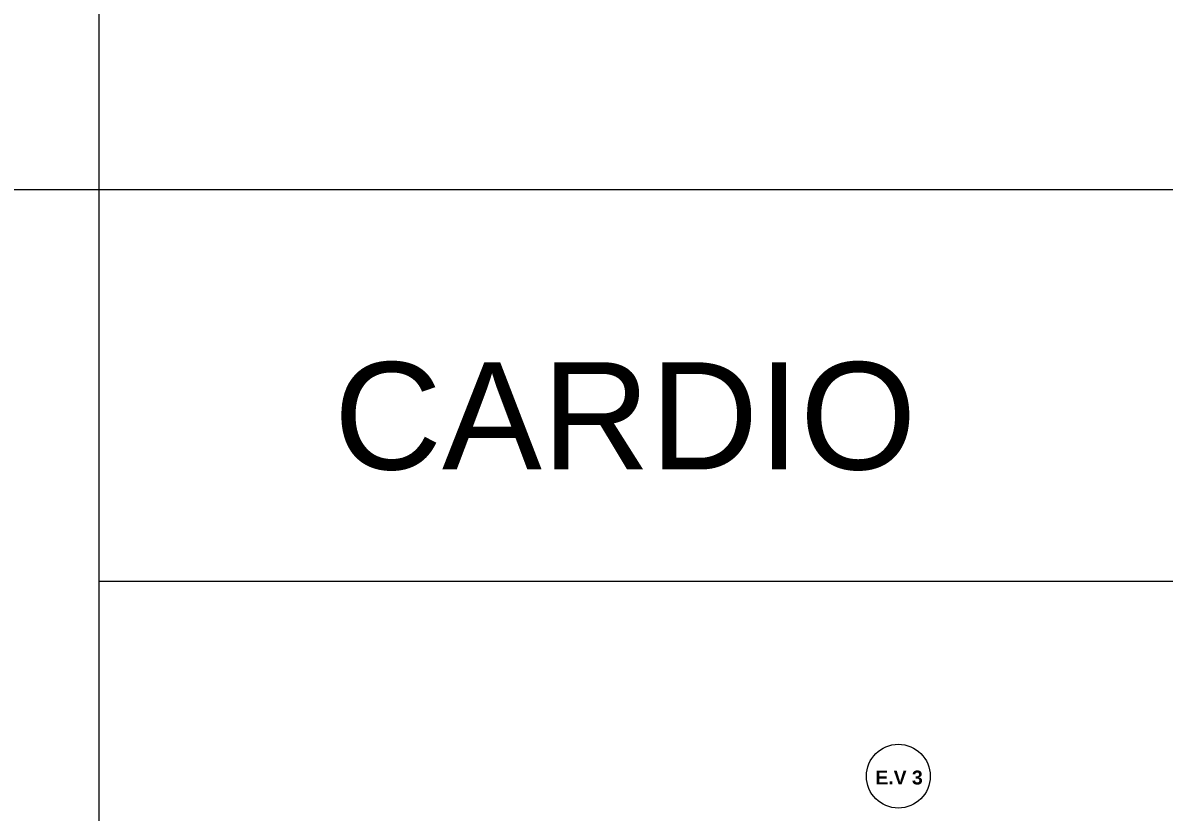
# Model space of a CAD drawing. Header units: millimetres. Extents: x 1464389 to 1998638, y -29162 to 256806.
# Drawn here: x 1614671 to 1622899, y 218489 to 224180 of the extents above; entities that cross this region are included whole.
import ezdxf

# ---------------------------------------------------------------- set-up
doc = ezdxf.new("R2010")
doc.units = ezdxf.units.MM
doc.header["$LTSCALE"] = 15
doc.layers.get('0').update_dxf_attribs({"lineweight": 5})
doc.layers.add('A-TEXT', color=4, linetype='Continuous')
doc.layers.add('Text', color=250, linetype='Continuous')
doc.styles.add('ARIAL', font='arial.ttf')

# ---------------------------------------------------------------- blocks, each defined once
blk = doc.blocks.new('LEGEND TERRACE')
blk.add_circle((1151823.8, -145598.4), 230)
at = {"layer": 'A-TEXT', "ltscale": 0.25, "insert": (1151177.2, -145558.1), "char_height": 100, "attachment_point": 1, "style": 'ARIAL'}
blk.add_mtext_dynamic_manual_height_columns('\\pxqc;{\\fArial|b1|i0|c0|p34;E.V 3}', width=1302.77, gutter_width=250, heights=[0], dxfattribs=at)

msp = doc.modelspace()

# ---------------------------------------------------------------- linework, layer by layer
for p, q in [((1615220.4, 232978.4), (1615220.4, -21144.5)), ((1520964.5, 222978.4), (1662718.6, 222978.4))]:
    msp.add_line(p, q)
at = {"ltscale": 0.25}
msp.add_line((1615220.4, 220154.7), (1662718.6, 220154.7), dxfattribs=at)

# ---------------------------------------------------------------- block references
msp.add_blockref('LEGEND TERRACE', (469158.9, 364347))

# ---------------------------------------------------------------- texts
at = {"layer": 'Text', "color": 3, "insert": (1616912.7, 221732.9), "char_height": 773.26, "width": 15411.2, "attachment_point": 1, "style": 'ARIAL'}
msp.add_mtext('CARDIO', dxfattribs=at)

doc.saveas('drawing.dxf')
